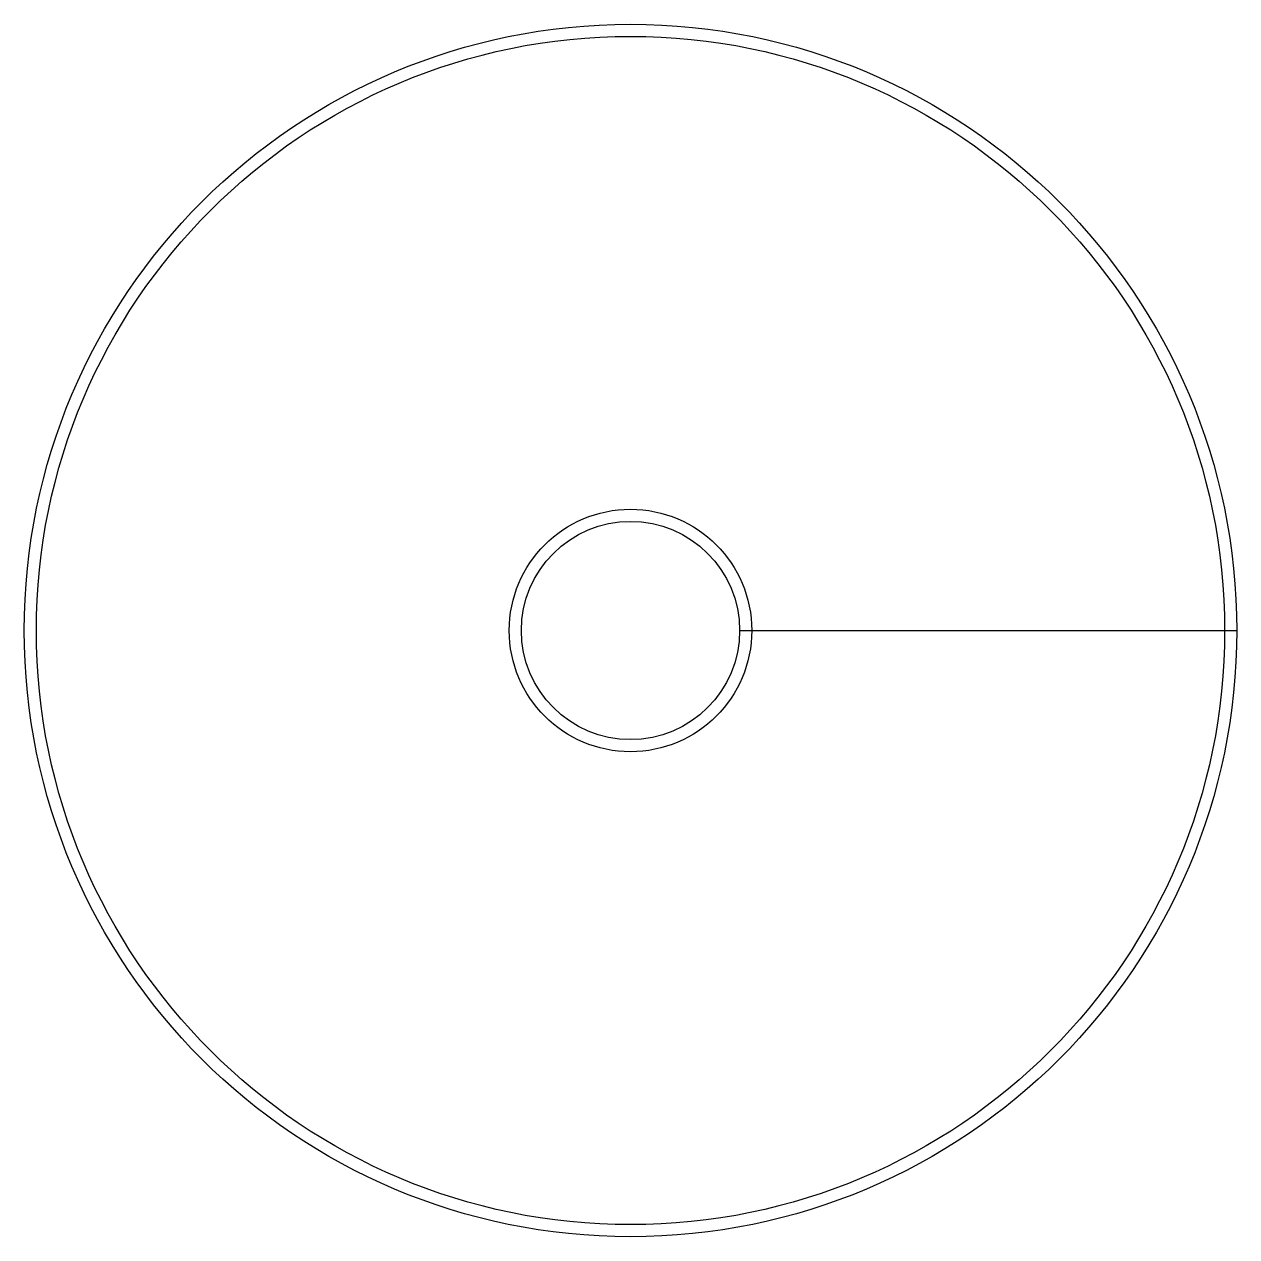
# Model space of a CAD drawing. Header units: millimetres. Extents: x -100 to 100, y -100 to 100.
import ezdxf

# ---------------------------------------------------------------- set-up
doc = ezdxf.new("R2010")
doc.units = ezdxf.units.MM
doc.layers.add('Part', color=7, linetype='CONTINUOUS')

msp = doc.modelspace()

# ---------------------------------------------------------------- linework, layer by layer
at = {"layer": 'Part'}
for p, q in [((18, 0, -60), (98, 0)), ((18, 0, -60), (98, 0)), ((20, 0, -60), (100, 0)), ((20, 0, -60), (100, 0)), ((98, 0), (98, 0, 150)), ((98, 0), (98, 0, 150)), ((100, 0), (100, 0, 150)), ((100, 0), (100, 0, 150))]:
    msp.add_line(p, q, dxfattribs=at)
for centre, radius in [((0, 0, 150), 100), ((0, 0), 100), ((0, 0, 150), 100), ((0, 0), 100), ((0, 0, 150), 98), ((0, 0, 150), 98), ((0, 0), 98), ((0, 0), 98), ((0, 0, -60), 20), ((0, 0, -60), 20), ((0, 0, -60), 18), ((0, 0, -60), 18)]:
    msp.add_circle(centre, radius, dxfattribs=at)

doc.saveas('drawing.dxf')
